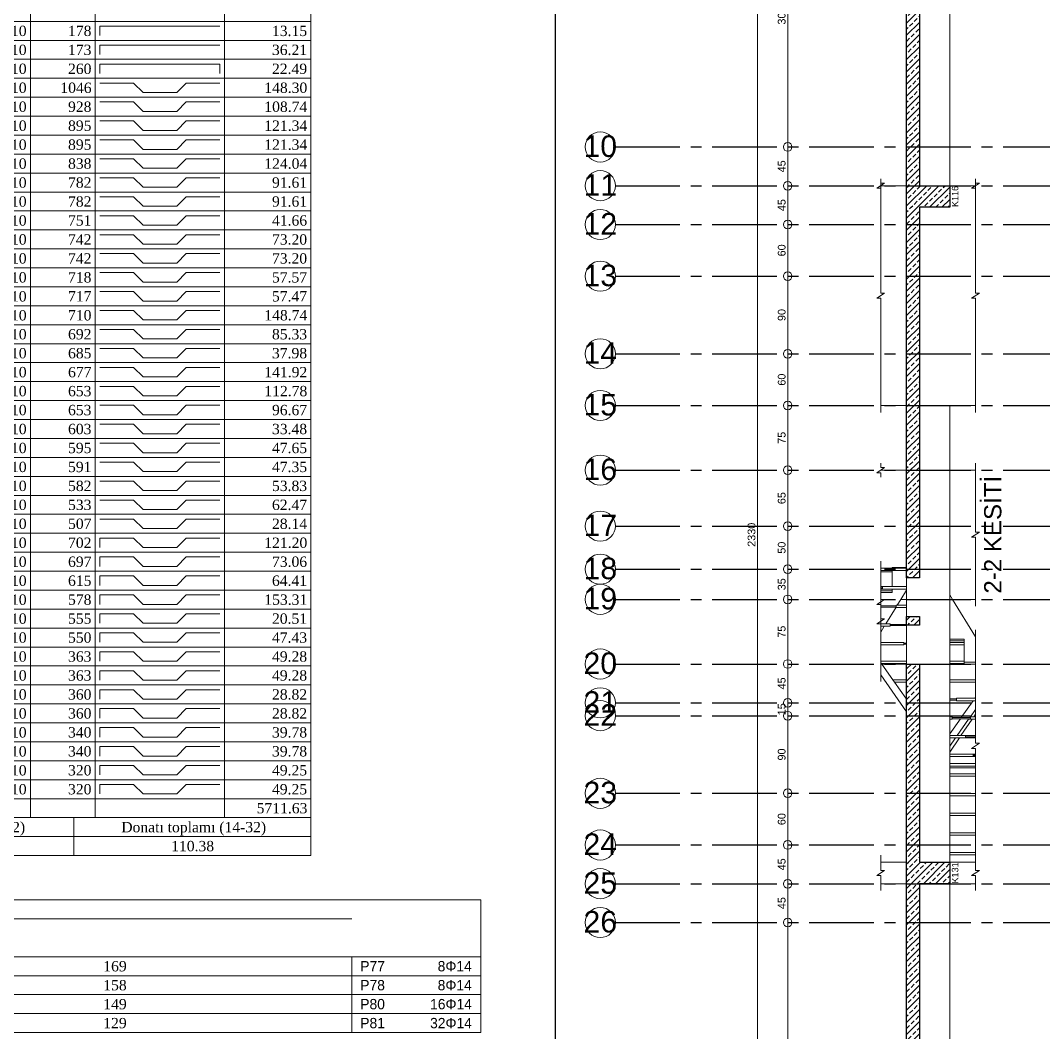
# Model space of a CAD drawing. Header units: millimetres. Extents: x 2232 to 85269, y -3593 to 5869.
# Drawn here: x 49187 to 50374, y 3520 to 4695 of the extents above; entities that cross this region are included whole.
import ezdxf

# ---------------------------------------------------------------- set-up
doc = ezdxf.new("R2010")
doc.units = ezdxf.units.MM
doc.linetypes.add('CENTER2', pattern=[112.5, 75, -12.5, 12.5, -12.5])
doc.linetypes.add('DASHDOT2', pattern=[12.7, 6.35, -3.175, 0, -3.175])
doc.layers.add('aks', color=251, linetype='DASHDOT2', lineweight=35)
for name, color, linetype in [('Donatı Metraj Tablosu', 7, 'Continuous'), ('Standart', 7, 'Continuous'), ('Ölçülendirme', 7, 'Continuous')]:
    doc.layers.add(name, color=color, linetype=linetype)
doc.styles.add('arial_1_18', font='arial.ttf', dxfattribs={"height": 0.2})
doc.styles.add('symbol_1_18', font='symbol.ttf', dxfattribs={"height": 0.2})
doc.styles.add('times new roman_1_18', font='times.ttf', dxfattribs={"height": 0.2})
pattern_1 = [(45, (0, 0), (-7.07107, 7.07107), []), (45, (7.071, 0), (-7.07107, 7.07107), [5, -2.5])]

# ---------------------------------------------------------------- blocks, each defined once
blk = doc.blocks.new('IDE855Entity2558')
at = {"layer": 'Donatı Metraj Tablosu', "color": 1, "linetype": 'Continuous', "lineweight": 5}
for points in [[(4163, 1264), (4163, -584)], [(4238, 1264), (4238, -584)], [(4388, 1264), (4388, -584)], [(4488, 1264), (4488, -628)], [(3938, 340), (4488, 340)], [(4243.5, 334.5), (4382.5, 334.5)], [(4243.5, 334.5), (4243.5, 323.5)], [(3938, 318), (4488, 318)], [(4243.5, 312.5), (4382.5, 312.5)], [(4243.5, 312.5), (4243.5, 301.5)], [(3938, 296), (4488, 296)], [(4243.5, 290.5), (4382.5, 290.5)], [(4243.5, 279.5), (4243.5, 290.5)], [(4382.5, 279.5), (4382.5, 290.5)], [(3938, 274), (4488, 274)], [(4243.5, 268.5), (4282.5, 268.5)], [(4282.5, 268.5), (4293.5, 257.5)], [(4332.5, 257.5), (4343.5, 268.5)], [(4343.5, 268.5), (4382.5, 268.5)], [(3938, 252), (4488, 252)], [(4293.5, 257.5), (4332.5, 257.5)], [(4243.5, 246.5), (4282.5, 246.5)], [(4282.5, 246.5), (4293.5, 235.5)], [(4332.5, 235.5), (4343.5, 246.5)], [(4343.5, 246.5), (4382.5, 246.5)], [(3938, 230), (4488, 230)], [(4293.5, 235.5), (4332.5, 235.5)], [(4243.5, 224.5), (4282.5, 224.5)], [(4282.5, 224.5), (4293.5, 213.5)], [(4332.5, 213.5), (4343.5, 224.5)], [(4343.5, 224.5), (4382.5, 224.5)], [(3938, 208), (4488, 208)], [(4243.5, 202.5), (4282.5, 202.5)], [(4282.5, 202.5), (4293.5, 191.5)], [(4293.5, 213.5), (4332.5, 213.5)], [(4332.5, 191.5), (4343.5, 202.5)], [(4343.5, 202.5), (4382.5, 202.5)], [(4293.5, 191.5), (4332.5, 191.5)], [(3938, 186), (4488, 186)], [(4243.5, 180.5), (4282.5, 180.5)], [(4282.5, 180.5), (4293.5, 169.5)], [(4332.5, 169.5), (4343.5, 180.5)], [(4343.5, 180.5), (4382.5, 180.5)], [(4293.5, 169.5), (4332.5, 169.5)], [(3938, 164), (4488, 164)], [(4243.5, 158.5), (4282.5, 158.5)], [(4282.5, 158.5), (4293.5, 147.5)], [(4332.5, 147.5), (4343.5, 158.5)], [(4343.5, 158.5), (4382.5, 158.5)], [(4293.5, 147.5), (4332.5, 147.5)], [(3938, 142), (4488, 142)], [(4243.5, 136.5), (4282.5, 136.5)], [(4282.5, 136.5), (4293.5, 125.5)], [(4332.5, 125.5), (4343.5, 136.5)], [(4343.5, 136.5), (4382.5, 136.5)], [(3938, 120), (4488, 120)], [(4293.5, 125.5), (4332.5, 125.5)], [(4243.5, 114.5), (4282.5, 114.5)], [(4282.5, 114.5), (4293.5, 103.5)], [(4332.5, 103.5), (4343.5, 114.5)], [(4343.5, 114.5), (4382.5, 114.5)], [(3938, 98), (4488, 98)], [(4293.5, 103.5), (4332.5, 103.5)], [(4243.5, 92.5), (4282.5, 92.5)], [(4282.5, 92.5), (4293.5, 81.5)], [(4332.5, 81.5), (4343.5, 92.5)], [(4343.5, 92.5), (4382.5, 92.5)], [(3938, 76), (4488, 76)], [(4293.5, 81.5), (4332.5, 81.5)], [(4243.5, 70.5), (4282.5, 70.5)], [(4282.5, 70.5), (4293.5, 59.5)], [(4293.5, 59.5), (4332.5, 59.5)], [(4332.5, 59.5), (4343.5, 70.5)], [(4343.5, 70.5), (4382.5, 70.5)], [(3938, 54), (4488, 54)], [(4243.5, 48.5), (4282.5, 48.5)], [(4282.5, 48.5), (4293.5, 37.5)], [(4332.5, 37.5), (4343.5, 48.5)], [(4343.5, 48.5), (4382.5, 48.5)], [(4293.5, 37.5), (4332.5, 37.5)], [(3938, 32), (4488, 32)], [(4243.5, 26.5), (4282.5, 26.5)], [(4282.5, 26.5), (4293.5, 15.5)], [(4332.5, 15.5), (4343.5, 26.5)], [(4343.5, 26.5), (4382.5, 26.5)], [(4293.5, 15.5), (4332.5, 15.5)], [(3938, 10), (4488, 10)], [(4243.5, 4.5), (4282.5, 4.5)], [(4282.5, 4.5), (4293.5, -6.5)], [(4332.5, -6.5), (4343.5, 4.5)], [(4343.5, 4.5), (4382.5, 4.5)], [(4293.5, -6.5), (4332.5, -6.5)], [(3938, -12), (4488, -12)], [(4243.5, -17.5), (4282.5, -17.5)], [(4282.5, -17.5), (4293.5, -28.5)], [(4332.5, -28.5), (4343.5, -17.5)], [(4343.5, -17.5), (4382.5, -17.5)], [(3938, -34), (4488, -34)], [(4293.5, -28.5), (4332.5, -28.5)], [(4243.5, -39.5), (4282.5, -39.5)], [(4282.5, -39.5), (4293.5, -50.5)], [(4332.5, -50.5), (4343.5, -39.5)], [(4343.5, -39.5), (4382.5, -39.5)], [(3938, -56), (4488, -56)], [(4293.5, -50.5), (4332.5, -50.5)], [(4243.5, -61.5), (4282.5, -61.5)], [(4282.5, -61.5), (4293.5, -72.5)], [(4332.5, -72.5), (4343.5, -61.5)], [(4343.5, -61.5), (4382.5, -61.5)], [(3938, -78), (4488, -78)], [(4293.5, -72.5), (4332.5, -72.5)], [(4243.5, -83.5), (4282.5, -83.5)], [(4282.5, -83.5), (4293.5, -94.5)], [(4293.5, -94.5), (4332.5, -94.5)], [(4332.5, -94.5), (4343.5, -83.5)], [(4343.5, -83.5), (4382.5, -83.5)], [(3938, -100), (4488, -100)], [(4243.5, -105.5), (4282.5, -105.5)], [(4282.5, -105.5), (4293.5, -116.5)], [(4332.5, -116.5), (4343.5, -105.5)], [(4343.5, -105.5), (4382.5, -105.5)], [(4293.5, -116.5), (4332.5, -116.5)], [(3938, -122), (4488, -122)], [(4243.5, -127.5), (4282.5, -127.5)], [(4282.5, -127.5), (4293.5, -138.5)], [(4332.5, -138.5), (4343.5, -127.5)], [(4343.5, -127.5), (4382.5, -127.5)], [(4293.5, -138.5), (4332.5, -138.5)], [(3938, -144), (4488, -144)], [(4243.5, -149.5), (4282.5, -149.5)], [(4282.5, -149.5), (4293.5, -160.5)], [(4332.5, -160.5), (4343.5, -149.5)], [(4343.5, -149.5), (4382.5, -149.5)], [(3938, -166), (4488, -166)], [(4293.5, -160.5), (4332.5, -160.5)], [(4243.5, -171.5), (4282.5, -171.5)], [(4282.5, -171.5), (4293.5, -182.5)], [(4332.5, -182.5), (4343.5, -171.5)], [(4343.5, -171.5), (4382.5, -171.5)], [(3938, -188), (4488, -188)], [(4293.5, -182.5), (4332.5, -182.5)], [(4243.5, -193.5), (4282.5, -193.5)], [(4282.5, -193.5), (4293.5, -204.5)], [(4332.5, -204.5), (4343.5, -193.5)], [(4343.5, -193.5), (4382.5, -193.5)], [(3938, -210), (4488, -210)], [(4293.5, -204.5), (4332.5, -204.5)], [(4243.5, -215.5), (4282.5, -215.5)], [(4282.5, -215.5), (4293.5, -226.5)], [(4332.5, -226.5), (4343.5, -215.5)], [(4343.5, -215.5), (4382.5, -215.5)], [(3938, -232), (4488, -232)], [(4293.5, -226.5), (4332.5, -226.5)], [(4243.5, -237.5), (4282.5, -237.5)], [(4282.5, -237.5), (4293.5, -248.5)], [(4293.5, -248.5), (4332.5, -248.5)], [(4332.5, -248.5), (4343.5, -237.5)], [(4343.5, -237.5), (4382.5, -237.5)], [(3938, -254), (4488, -254)], [(4243.5, -259.5), (4282.5, -259.5)], [(4243.5, -259.5), (4243.5, -270.5)], [(4282.5, -259.5), (4293.5, -270.5)], [(4332.5, -270.5), (4343.5, -259.5)], [(4343.5, -259.5), (4382.5, -259.5)], [(4293.5, -270.5), (4332.5, -270.5)], [(3938, -276), (4488, -276)], [(4243.5, -281.5), (4282.5, -281.5)], [(4243.5, -281.5), (4243.5, -292.5)], [(4282.5, -281.5), (4293.5, -292.5)], [(4332.5, -292.5), (4343.5, -281.5)], [(4343.5, -281.5), (4382.5, -281.5)], [(4293.5, -292.5), (4332.5, -292.5)], [(3938, -298), (4488, -298)], [(4243.5, -303.5), (4282.5, -303.5)], [(4243.5, -303.5), (4243.5, -314.5)], [(4282.5, -303.5), (4293.5, -314.5)], [(4332.5, -314.5), (4343.5, -303.5)], [(4343.5, -303.5), (4382.5, -303.5)], [(3938, -320), (4488, -320)], [(4293.5, -314.5), (4332.5, -314.5)], [(4243.5, -325.5), (4282.5, -325.5)], [(4243.5, -325.5), (4243.5, -336.5)], [(4282.5, -325.5), (4293.5, -336.5)], [(4332.5, -336.5), (4343.5, -325.5)], [(4343.5, -325.5), (4382.5, -325.5)], [(3938, -342), (4488, -342)], [(4293.5, -336.5), (4332.5, -336.5)], [(4243.5, -347.5), (4282.5, -347.5)], [(4243.5, -347.5), (4243.5, -358.5)], [(4282.5, -347.5), (4293.5, -358.5)], [(4332.5, -358.5), (4343.5, -347.5)], [(4343.5, -347.5), (4382.5, -347.5)], [(3938, -364), (4488, -364)], [(4293.5, -358.5), (4332.5, -358.5)], [(4243.5, -369.5), (4282.5, -369.5)], [(4243.5, -369.5), (4243.5, -380.5)], [(4282.5, -369.5), (4293.5, -380.5)], [(4332.5, -380.5), (4343.5, -369.5)], [(4343.5, -369.5), (4382.5, -369.5)], [(3938, -386), (4488, -386)], [(4243.5, -391.5), (4282.5, -391.5)], [(4243.5, -391.5), (4243.5, -402.5)], [(4282.5, -391.5), (4293.5, -402.5)], [(4293.5, -380.5), (4332.5, -380.5)], [(4332.5, -402.5), (4343.5, -391.5)], [(4343.5, -391.5), (4382.5, -391.5)], [(4293.5, -402.5), (4332.5, -402.5)], [(3938, -408), (4488, -408)], [(4243.5, -413.5), (4282.5, -413.5)], [(4243.5, -413.5), (4243.5, -424.5)], [(4282.5, -413.5), (4293.5, -424.5)], [(4332.5, -424.5), (4343.5, -413.5)], [(4343.5, -413.5), (4382.5, -413.5)], [(4293.5, -424.5), (4332.5, -424.5)], [(3938, -430), (4488, -430)], [(4243.5, -435.5), (4282.5, -435.5)], [(4243.5, -435.5), (4243.5, -446.5)], [(4282.5, -435.5), (4293.5, -446.5)], [(4332.5, -446.5), (4343.5, -435.5)], [(4343.5, -435.5), (4382.5, -435.5)], [(4293.5, -446.5), (4332.5, -446.5)], [(3938, -452), (4488, -452)], [(4243.5, -457.5), (4282.5, -457.5)], [(4243.5, -457.5), (4243.5, -468.5)], [(4282.5, -457.5), (4293.5, -468.5)], [(4332.5, -468.5), (4343.5, -457.5)], [(4343.5, -457.5), (4382.5, -457.5)], [(3938, -474), (4488, -474)], [(4293.5, -468.5), (4332.5, -468.5)], [(4243.5, -479.5), (4282.5, -479.5)], [(4243.5, -479.5), (4243.5, -490.5)], [(4282.5, -479.5), (4293.5, -490.5)], [(4332.5, -490.5), (4343.5, -479.5)], [(4343.5, -479.5), (4382.5, -479.5)], [(3938, -496), (4488, -496)], [(4293.5, -490.5), (4332.5, -490.5)], [(4243.5, -501.5), (4282.5, -501.5)], [(4243.5, -501.5), (4243.5, -512.5)], [(4282.5, -501.5), (4293.5, -512.5)], [(4332.5, -512.5), (4343.5, -501.5)], [(4343.5, -501.5), (4382.5, -501.5)], [(3938, -518), (4488, -518)], [(4293.5, -512.5), (4332.5, -512.5)], [(4243.5, -523.5), (4282.5, -523.5)], [(4243.5, -523.5), (4243.5, -534.5)], [(4282.5, -523.5), (4293.5, -534.5)], [(4332.5, -534.5), (4343.5, -523.5)], [(4343.5, -523.5), (4382.5, -523.5)], [(3938, -540), (4488, -540)], [(4243.5, -545.5), (4282.5, -545.5)], [(4243.5, -545.5), (4243.5, -556.5)], [(4282.5, -545.5), (4293.5, -556.5)], [(4293.5, -534.5), (4332.5, -534.5)], [(4332.5, -556.5), (4343.5, -545.5)], [(4343.5, -545.5), (4382.5, -545.5)], [(4293.5, -556.5), (4332.5, -556.5)], [(3938, -562), (4488, -562)], [(3938, -584), (4488, -584)], [(4213, -584), (4213, -628)], [(3938, -606), (4488, -606)], [(3938, -628), (4488, -628)]]:
    blk.add_lwpolyline(points, dxfattribs=at)
at = {"layer": 'Donatı Metraj Tablosu', "color": 1, "linetype": 'Continuous', "lineweight": 5, "style": 'times new roman_1_18'}
for s, p in [('10', (4140.2, 323)), ('178', (4206.4, 323)), ('13.15', (4443.1, 323)), ('10', (4140.2, 301)), ('173', (4206.4, 301)), ('36.21', (4443.1, 301)), ('10', (4140.2, 279)), ('260', (4206.4, 279)), ('22.49', (4443.1, 279)), ('10', (4140.2, 257)), ('1046', (4197.5, 257)), ('148.30', (4434.2, 257)), ('10', (4140.2, 235)), ('928', (4206.4, 235)), ('108.74', (4434.2, 235)), ('10', (4140.2, 213)), ('895', (4206.4, 213)), ('121.34', (4434.2, 213)), ('10', (4140.2, 191)), ('895', (4206.4, 191)), ('121.34', (4434.2, 191)), ('10', (4140.2, 169)), ('838', (4206.4, 169)), ('124.04', (4434.2, 169)), ('10', (4140.2, 147)), ('782', (4206.4, 147)), ('91.61', (4443.1, 147)), ('10', (4140.2, 125)), ('782', (4206.4, 125)), ('91.61', (4443.1, 125)), ('10', (4140.2, 103)), ('751', (4206.4, 103)), ('41.66', (4443.1, 103)), ('10', (4140.2, 81)), ('742', (4206.4, 81)), ('73.20', (4443.1, 81)), ('10', (4140.2, 59)), ('742', (4206.4, 59)), ('73.20', (4443.1, 59)), ('10', (4140.2, 37)), ('718', (4206.4, 37)), ('57.57', (4443.1, 37)), ('10', (4140.2, 15)), ('717', (4206.4, 15)), ('57.47', (4443.1, 15)), ('10', (4140.2, -7)), ('710', (4206.4, -7)), ('148.74', (4434.2, -7)), ('10', (4140.2, -29)), ('692', (4206.4, -29)), ('85.33', (4443.1, -29)), ('10', (4140.2, -51)), ('685', (4206.4, -51)), ('37.98', (4443.1, -51)), ('10', (4140.2, -73)), ('677', (4206.4, -73)), ('141.92', (4434.2, -73)), ('10', (4140.2, -95)), ('653', (4206.4, -95)), ('112.78', (4434.2, -95)), ('10', (4140.2, -117)), ('653', (4206.4, -117)), ('96.67', (4443.1, -117)), ('10', (4140.2, -139)), ('603', (4206.4, -139)), ('33.48', (4443.1, -139)), ('10', (4140.2, -161)), ('595', (4206.4, -161)), ('47.65', (4443.1, -161)), ('10', (4140.2, -183)), ('591', (4206.4, -183)), ('47.35', (4443.1, -183)), ('10', (4140.2, -205)), ('582', (4206.4, -205)), ('53.83', (4443.1, -205)), ('10', (4140.2, -227)), ('533', (4206.4, -227)), ('62.47', (4443.1, -227)), ('10', (4140.2, -249)), ('507', (4206.4, -249)), ('28.14', (4443.1, -249)), ('10', (4140.2, -271)), ('702', (4206.4, -271)), ('121.20', (4434.2, -271)), ('10', (4140.2, -293)), ('697', (4206.4, -293)), ('73.06', (4443.1, -293)), ('10', (4140.2, -315)), ('615', (4206.4, -315)), ('64.41', (4443.1, -315)), ('10', (4140.2, -337)), ('578', (4206.4, -337)), ('153.31', (4434.2, -337)), ('10', (4140.2, -359)), ('555', (4206.4, -359)), ('20.51', (4443.1, -359)), ('10', (4140.2, -381)), ('550', (4206.4, -381)), ('47.43', (4443.1, -381)), ('10', (4140.2, -403)), ('363', (4206.4, -403)), ('49.28', (4443.1, -403)), ('10', (4140.2, -425)), ('363', (4206.4, -425)), ('49.28', (4443.1, -425)), ('10', (4140.2, -447)), ('360', (4206.4, -447)), ('28.82', (4443.1, -447)), ('10', (4140.2, -469)), ('360', (4206.4, -469)), ('28.82', (4443.1, -469)), ('10', (4140.2, -491)), ('340', (4206.4, -491)), ('39.78', (4443.1, -491)), ('10', (4140.2, -513)), ('340', (4206.4, -513)), ('39.78', (4443.1, -513)), ('10', (4140.2, -535)), ('320', (4206.4, -535)), ('49.25', (4443.1, -535)), ('10', (4140.2, -557)), ('320', (4206.4, -557)), ('49.25', (4443.1, -557)), ('5711.63', (4425.3, -579)), ('Donatı toplamı (8-12)', (3997.6, -601)), ('Donatı toplamı (14-32)', (4268.2, -601)), ('110.38', (4326.1, -623))]:
    blk.add_text(s, height=12, dxfattribs=at).set_placement(p)
blk = doc.blocks.new('IDE855Entity2559')
at = {"layer": 'Donatı Metraj Tablosu', "color": 1, "linetype": 'Continuous', "lineweight": 5}
for points in [[(4538, 1550), (5288, 1550)], [(5288, 1550), (5288, 1396)], [(4588, 1528), (5138, 1528)], [(4538, 1484), (5288, 1484)], [(5138, 1484), (5138, 1396)], [(4538, 1462), (5288, 1462)], [(4538, 1440), (5288, 1440)], [(4538, 1418), (5288, 1418)], [(4538, 1396), (5288, 1396)]]:
    blk.add_lwpolyline(points, dxfattribs=at)
for s, style, p in [('169', 'times new roman_1_18', (4849.7, 1467)), ('R77', 'symbol_1_18', (5148, 1467)), ('8F14', 'symbol_1_18', (5237.8, 1467)), ('158', 'times new roman_1_18', (4849.7, 1445)), ('R78', 'symbol_1_18', (5148, 1445)), ('8F14', 'symbol_1_18', (5237.8, 1445)), ('149', 'times new roman_1_18', (4849.7, 1423)), ('R80', 'symbol_1_18', (5148, 1423)), ('16F14', 'symbol_1_18', (5229, 1423)), ('129', 'times new roman_1_18', (4849.7, 1401)), ('R81', 'symbol_1_18', (5148, 1401)), ('32F14', 'symbol_1_18', (5229, 1401))]:
    blk.add_text(s, height=12, dxfattribs=dict(at, style=style)).set_placement(p)
blk = doc.blocks.new('IDE382Entity2567')
at = {"layer": 'Standart', "linetype": 'Continuous', "lineweight": -3}
h = blk.add_hatch(dxfattribs=at)
h.set_pattern_fill('ANSI33', color=171, scale=40, style=0)
h.set_pattern_definition(pattern_1)
h.paths.add_polyline_path([(-175, 2175), (-175, 1570), (-190, 1570), (-190, 2175)])
h = blk.add_hatch(dxfattribs=at)
h.set_pattern_fill('ANSI33', color=171, scale=40, style=0)
h.set_pattern_definition(pattern_1)
h.paths.add_polyline_path([(-140, 1570), (-140, 1545), (-190, 1545), (-190, 1570)])
h = blk.add_hatch(dxfattribs=at)
h.set_pattern_fill('ANSI33', color=171, scale=40, style=0)
h.set_pattern_definition(pattern_1)
h.paths.add_polyline_path([(-175, 1545), (-175, 1115), (-190, 1115), (-190, 1545)])
h = blk.add_hatch(dxfattribs=at)
h.set_pattern_fill('ANSI33', color=171, scale=40, style=0)
h.set_pattern_definition(pattern_1)
h.paths.add_polyline_path([(-175, 1070), (-175, 1060), (-190, 1060), (-190, 1070)])
h = blk.add_hatch(dxfattribs=at)
h.set_pattern_fill('ANSI33', color=171, scale=40, style=0)
h.set_pattern_definition(pattern_1)
h.paths.add_polyline_path([(-175, 1015), (-175, 785), (-190, 785), (-190, 1015)])
h = blk.add_hatch(dxfattribs=at)
h.set_pattern_fill('ANSI33', color=171, scale=40, style=0)
h.set_pattern_definition(pattern_1)
h.paths.add_polyline_path([(-140, 785), (-140, 760), (-190, 760), (-190, 785)])
h = blk.add_hatch(dxfattribs=at)
h.set_pattern_fill('ANSI33', color=171, scale=40, style=0)
h.set_pattern_definition(pattern_1)
h.paths.add_polyline_path([(-175, 760), (-175, 155), (-190, 155), (-190, 760)])
at = {"layer": 'Standart', "color": 159, "linetype": 'Continuous', "lineweight": -3}
for points in [[(-175, 2175), (-175, 1570)], [(-190, 1570), (-190, 1920)], [(-190, 1315), (-190, 1570)], [(-175, 1570), (-140, 1570)], [(-140, 1570), (-140, 1545)], [(-175, 1545), (-175, 1115)], [(-140, 1545), (-175, 1545)], [(-190, 1240), (-190, 1315)], [(-190, 1127), (-190, 1240)], [(-190, 1126.4), (-190, 1127)], [(-190, 1123.6), (-190, 1126.4)], [(-190, 1115), (-190, 1123.6)], [(-175, 1115), (-190, 1115)], [(-190, 1070), (-175, 1070)], [(-190, 1060.9), (-190, 1070)], [(-175, 1070), (-175, 1060)], [(-190, 1060), (-190, 1060.9)], [(-175, 1060), (-190, 1060)], [(-190, 1015), (-175, 1015)], [(-190, 996.8), (-190, 1015)], [(-175, 1015), (-175, 785)], [(-190, 994), (-190, 996.8)], [(-190, 975.2), (-190, 994)], [(-190, 973.8), (-190, 975.2)], [(-190, 959.4), (-190, 973.8)], [(-190, 785), (-190, 959.4)], [(-190, 760), (-190, 785)], [(-175, 785), (-140, 785)], [(-140, 785), (-140, 760)], [(-190, 410), (-190, 760)], [(-140, 760), (-175, 760)], [(-175, 760), (-175, 155)]]:
    blk.add_lwpolyline(points, dxfattribs=at)
at = {"layer": 'Standart', "color": 163, "linetype": 'Continuous', "lineweight": 5}
for points in [[(-140, 1570), (-140, 1920)], [(-190, 1570), (-220, 1570)], [(-110, 1570), (-140, 1570)], [(-190, 1315), (-220, 1315)], [(-110, 1315), (-140, 1315)], [(-140, 1240), (-140, 1315)], [(-190, 1240), (-220, 1240)], [(-110, 1240), (-140, 1240)], [(-140, 1095.3), (-140, 1240)], [(-206.7, 1126.4), (-220, 1126.4)], [(-206.7, 1123.6), (-220, 1123.6)], [(-206.7, 1121.9), (-220, 1121.9)], [(-190, 1127), (-206.7, 1127)], [(-206.7, 1126.4), (-206.7, 1127)], [(-190, 1126.4), (-206.7, 1126.4)], [(-190, 1123.6), (-206.7, 1123.6)], [(-206.7, 1121.9), (-206.7, 1123.6)], [(-206.7, 1104.8), (-206.7, 1121.9)], [(-218, 1104.8), (-220, 1104.8)], [(-218, 1104.1), (-218, 1104.8)], [(-206.7, 1104.8), (-218, 1104.8)], [(-190, 1104.8), (-206.7, 1104.8)], [(-190, 1104.8), (-190, 1115)], [(-190, 1102), (-190, 1104.8)], [(-218, 1104.1), (-220, 1104.1)], [(-218, 1102.7), (-220, 1102.7)], [(-218, 1102), (-220, 1102)], [(-206.7, 1100), (-220, 1100)], [(-206.7, 1098), (-220, 1098)], [(-218, 1102.7), (-218, 1104.1)], [(-218, 1102), (-218, 1102.7)], [(-206.7, 1102), (-218, 1102)], [(-206.7, 1100), (-206.7, 1102)], [(-190, 1102), (-206.7, 1102)], [(-206.7, 1098), (-206.7, 1100)], [(-196.6, 1090), (-190, 1100.7)], [(-190, 1100.7), (-190, 1102)], [(-190, 1090), (-190, 1100.7)], [(-140, 1044), (-140, 1095.3)], [(-136.7, 1090), (-140, 1095.3)], [(-202, 1082.5), (-220, 1082.5)], [(-202.1, 1081.1), (-220, 1081.1)], [(-214.1, 1061.6), (-202.1, 1081.1)], [(-202, 1081.1), (-202.1, 1081.1)], [(-202, 1082.5), (-202, 1083.2)], [(-200.8, 1083.2), (-202, 1083.2)], [(-202, 1081.1), (-202, 1082.5)], [(-202, 1080.4), (-202, 1081.1)], [(-200.8, 1083.2), (-196.6, 1090)], [(-190, 1083.2), (-200.8, 1083.2)], [(-190, 1090), (-196.6, 1090)], [(-190, 1083.2), (-190, 1090)], [(-190, 1080.4), (-190, 1083.2)], [(-110, 1090), (-136.7, 1090)], [(-110, 1046.7), (-136.7, 1090)], [(-190, 1080.4), (-202, 1080.4)], [(-190, 1070), (-190, 1080.4)], [(-214.1, 1061.6), (-220, 1061.6)], [(-220, 1052.1), (-215.9, 1058.8)], [(-215.9, 1058.8), (-220, 1058.8)], [(-209, 1058.8), (-215.9, 1058.8)], [(-209, 1061.6), (-214.1, 1061.6)], [(-209, 1060.9), (-209, 1061.6)], [(-190, 1060.9), (-209, 1060.9)], [(-209, 1059.5), (-209, 1060.9)], [(-190, 1059.5), (-209, 1059.5)], [(-209, 1058.8), (-209, 1059.5)], [(-190, 1059.5), (-190, 1060)], [(-190, 1039.3), (-190, 1059.5)], [(-193.3, 1040), (-220, 1040)], [(-193.3, 1037.2), (-220, 1037.2)], [(-193.3, 1039.3), (-193.3, 1040)], [(-190, 1039.3), (-193.3, 1039.3)], [(-193.3, 1037.9), (-193.3, 1039.3)], [(-190, 1037.9), (-193.3, 1037.9)], [(-193.3, 1037.2), (-193.3, 1037.9)], [(-190, 1037.9), (-190, 1039.3)], [(-190, 1018.4), (-190, 1037.9)], [(-140, 1044), (-123.3, 1044)], [(-140, 1042), (-140, 1044)], [(-123.3, 1042), (-140, 1042)], [(-140, 1040), (-140, 1042)], [(-123.3, 1040), (-140, 1040)], [(-140, 1037.2), (-140, 1040)], [(-123.3, 1037.2), (-140, 1037.2)], [(-140, 1018.4), (-140, 1037.2)], [(-123.3, 1042), (-123.3, 1044)], [(-123.3, 1040), (-123.3, 1042)], [(-123.3, 1037.2), (-123.3, 1040)], [(-123.3, 1018.4), (-123.3, 1037.2)], [(-190, 1018.4), (-220, 1018.4)], [(-219, 1015.6), (-220, 1017)], [(-190, 1015.6), (-219, 1015.6)], [(-218.6, 1015), (-219, 1015.6)], [(-190, 1015), (-218.6, 1015)], [(-206, 996.8), (-218.6, 1015)], [(-190, 1015.6), (-190, 1018.4)], [(-190, 1015), (-190, 1015.6)], [(-123.3, 1018.4), (-140, 1018.4)], [(-140, 1015.6), (-140, 1018.4)], [(-123.3, 1015.6), (-140, 1015.6)], [(-140, 1015), (-140, 1015.6)], [(-123.3, 1015), (-140, 1015)], [(-140, 996.8), (-140, 1015)], [(-123.3, 1017), (-123.3, 1018.4)], [(-110, 1017), (-123.3, 1017)], [(-123.3, 1015.6), (-123.3, 1017)], [(-123.3, 1015), (-123.3, 1015.6)], [(-110, 1015), (-123.3, 1015)], [(-190, 959.4), (-220, 1002.6)], [(-190, 996.8), (-206, 996.8)], [(-204, 994), (-206, 996.8)], [(-190, 994), (-204, 994)], [(-191, 975.2), (-204, 994)], [(-110, 996.8), (-140, 996.8)], [(-140, 994), (-140, 996.8)], [(-110, 994), (-140, 994)], [(-140, 974.5), (-140, 994)], [(-190, 975.2), (-191, 975.2)], [(-190, 973.8), (-191, 975.2)], [(-132, 974.5), (-140, 974.5)], [(-140, 973.1), (-140, 974.5)], [(-132, 974.5), (-132, 975.2)], [(-110.7, 975.2), (-132, 975.2)], [(-132, 973.1), (-132, 974.5)], [(-110.7, 975.2), (-110, 976.3)], [(-110, 975.2), (-110.7, 975.2)], [(-132, 973.1), (-140, 973.1)], [(-140, 953.6), (-140, 973.1)], [(-132, 972.4), (-132, 973.1)], [(-112.7, 972.4), (-132, 972.4)], [(-126.5, 952.9), (-112.7, 972.4)], [(-116, 953.6), (-110, 962.1)], [(-110, 972.4), (-112.7, 972.4)], [(-137.3, 953.6), (-140, 953.6)], [(-140, 950.8), (-140, 953.6)], [(-140, 933.8), (-127.5, 951.5)], [(-137.3, 950.8), (-140, 950.8)], [(-140, 933.8), (-140, 950.8)], [(-137.3, 952.9), (-137.3, 953.6)], [(-137.3, 951.5), (-137.3, 952.9)], [(-126.5, 952.9), (-137.3, 952.9)], [(-137.3, 950.8), (-137.3, 951.5)], [(-127.5, 951.5), (-137.3, 951.5)], [(-131.2, 932), (-118, 950.8)], [(-117.5, 951.5), (-127.5, 951.5)], [(-126.9, 932), (-114, 950.8)], [(-116.5, 952.9), (-126.5, 952.9)], [(-118, 950.8), (-117.5, 951.5)], [(-116, 950.8), (-118, 950.8)], [(-116, 951.5), (-117.5, 951.5)], [(-116.5, 952.9), (-116, 953.6)], [(-116, 952.9), (-116.5, 952.9)], [(-116, 952.9), (-116, 953.6)], [(-112.1, 953.6), (-116, 953.6)], [(-116, 951.5), (-116, 952.9)], [(-116, 950.8), (-116, 951.5)], [(-114, 950.8), (-116, 950.8)], [(-110, 950.8), (-114, 950.8)], [(-112.1, 953.6), (-110, 956.7)], [(-110, 953.6), (-112.1, 953.6)], [(-140, 932), (-140, 933.8)], [(-140, 929.2), (-140, 932)], [(-131.2, 932), (-140, 932)], [(-140, 919.6), (-133.2, 929.2)], [(-140, 912.8), (-128.8, 929.2)], [(-140, 919.6), (-140, 929.2)], [(-133.2, 929.2), (-140, 929.2)], [(-128.8, 929.2), (-133.2, 929.2)], [(-126.9, 932), (-131.2, 932)], [(-121.7, 929.2), (-128.8, 929.2)], [(-121.7, 932), (-126.9, 932)], [(-110, 932), (-121.7, 932)], [(-121.7, 931.3), (-121.7, 932)], [(-110, 931.3), (-121.7, 931.3)], [(-121.7, 929.9), (-121.7, 931.3)], [(-110, 929.9), (-121.7, 929.9)], [(-121.7, 929.2), (-121.7, 929.9)], [(-110, 929.2), (-121.7, 929.2)], [(-140, 912.8), (-140, 919.6)], [(-140, 910.4), (-140, 912.8)], [(-112.7, 910.4), (-140, 910.4)], [(-140, 907.6), (-140, 910.4)], [(-112.7, 907.6), (-140, 907.6)], [(-140, 899.4), (-140, 907.6)], [(-110, 910.4), (-112.7, 910.4)], [(-112.7, 909.7), (-112.7, 910.4)], [(-110, 909.7), (-112.7, 909.7)], [(-112.7, 908.3), (-112.7, 909.7)], [(-110, 908.3), (-112.7, 908.3)], [(-112.7, 907.6), (-112.7, 908.3)], [(-110, 907.6), (-112.7, 907.6)], [(-110, 899.4), (-140, 899.4)], [(-140, 896.6), (-140, 899.4)], [(-110, 896.6), (-140, 896.6)], [(-140, 894.6), (-140, 896.6)], [(-110, 894.6), (-140, 894.6)], [(-140, 887.6), (-140, 894.6)], [(-110, 887.6), (-140, 887.6)], [(-140, 884.8), (-140, 887.6)], [(-110, 884.8), (-140, 884.8)], [(-140, 864.8), (-140, 884.8)], [(-110, 864.8), (-140, 864.8)], [(-140, 862), (-140, 864.8)], [(-110, 862), (-140, 862)], [(-140, 842), (-140, 862)], [(-110, 842), (-140, 842)], [(-140, 839.2), (-140, 842)], [(-110, 839.2), (-140, 839.2)], [(-140, 819.2), (-140, 839.2)], [(-110, 819.2), (-140, 819.2)], [(-140, 816.4), (-140, 819.2)], [(-110, 816.4), (-140, 816.4)], [(-140, 796.4), (-140, 816.4)], [(-110, 796.4), (-140, 796.4)], [(-140, 793.6), (-140, 796.4)], [(-190, 785), (-220, 785)], [(-140, 785), (-140, 793.6)], [(-110, 793.6), (-140, 793.6)], [(-110, 785), (-140, 785)], [(-190, 760), (-220, 760)], [(-140, 410), (-140, 760)], [(-110, 760), (-140, 760)]]:
    blk.add_lwpolyline(points, dxfattribs=at)
at = {"layer": 'Standart', "color": 1, "linetype": 'Continuous', "lineweight": 5}
for points in [[(-224.5, 1567), (-215.5, 1573)], [(-220, 1573), (-220, 1578)], [(-220, 1445.5), (-220, 1578)], [(-215.5, 1573), (-220, 1573)], [(-114.5, 1567), (-105.5, 1573)], [(-110, 1573), (-110, 1578)], [(-110, 1445.5), (-110, 1578)], [(-105.5, 1573), (-110, 1573)], [(-220, 1567), (-224.5, 1567)], [(-220, 1562), (-220, 1567)], [(-110, 1567), (-114.5, 1567)], [(-110, 1562), (-110, 1567)], [(-224.5, 1439.5), (-215.5, 1445.5)], [(-220, 1439.5), (-224.5, 1439.5)], [(-215.5, 1445.5), (-220, 1445.5)], [(-220, 1307), (-220, 1439.5)], [(-114.5, 1439.5), (-105.5, 1445.5)], [(-110, 1439.5), (-114.5, 1439.5)], [(-105.5, 1445.5), (-110, 1445.5)], [(-110, 1307), (-110, 1439.5)], [(-220, 1243), (-220, 1248)], [(-110, 1168), (-110, 1248)], [(-224.5, 1237), (-215.5, 1243)], [(-220, 1237), (-224.5, 1237)], [(-215.5, 1243), (-220, 1243)], [(-220, 1232), (-220, 1237)], [(-114.5, 1162), (-105.5, 1168)], [(-105.5, 1168), (-110, 1168)], [(-110, 1162), (-114.5, 1162)], [(-110, 1082), (-110, 1162)], [(-220, 1067.5), (-220, 1134.4)], [(-220, 1090), (-220, 1129.9)], [(-224.5, 1084), (-215.5, 1090)], [(-220, 1084), (-224.5, 1084)], [(-215.5, 1090), (-220, 1090)], [(-220, 1044.1), (-220, 1084)], [(-224.5, 1061.5), (-215.5, 1067.5)], [(-220, 1061.5), (-224.5, 1061.5)], [(-215.5, 1067.5), (-220, 1067.5)], [(-220, 994.6), (-220, 1061.5)], [(-110, 923.1), (-110, 1054.7)], [(-114.5, 917.1), (-105.5, 923.1)], [(-110, 917.1), (-114.5, 917.1)], [(-105.5, 923.1), (-110, 923.1)], [(-110, 785.6), (-110, 917.1)], [(-220, 775.5), (-220, 793)], [(-110, 775.5), (-110, 793)], [(-224.5, 769.5), (-215.5, 775.5)], [(-215.5, 775.5), (-220, 775.5)], [(-114.5, 769.5), (-105.5, 775.5)], [(-105.5, 775.5), (-110, 775.5)], [(-220, 769.5), (-224.5, 769.5)], [(-220, 752), (-220, 769.5)], [(-110, 769.5), (-114.5, 769.5)], [(-110, 752), (-110, 769.5)]]:
    blk.add_lwpolyline(points, dxfattribs=at)
at = {"layer": 'Standart', "color": 250, "linetype": 'Continuous', "lineweight": 5, "style": 'arial_1_18'}
for s, p in [('K116', (-130, 1545.3)), ('K131', (-130, 760.3))]:
    blk.add_text(s, height=7.5, rotation=90, dxfattribs=at).set_placement(p)
at = {"layer": 'Standart', "color": 166, "linetype": 'Continuous', "lineweight": 5, "style": 'arial_1_18'}
blk.add_text('2-2 KESİTİ', height=20, rotation=90, dxfattribs=at).set_placement((-80, 1096.7))
blk = doc.blocks.new('IDE382Entity3067')
at = {"layer": 'aks', "color": 251, "linetype": 'CENTER2', "lineweight": -3}
blk.add_lwpolyline([(-528, 1175), (0, 1175)], dxfattribs=at)
blk = doc.blocks.new('IDE382Entity3070')
at = {"layer": 'aks', "color": 30, "linetype": 'Continuous', "lineweight": 5}
blk.add_circle((-545.5, 1175), 17.5, dxfattribs=at)
blk = doc.blocks.new('IDE382Entity3071')
at = {"layer": 'aks', "color": 1, "linetype": 'Continuous', "lineweight": 5, "style": 'arial_1_18'}
blk.add_text('17', height=25, dxfattribs=at).set_placement((-564.9, 1163.4))
blk = doc.blocks.new('IDE382Entity3215')
at = {"layer": 'aks', "color": 251, "linetype": 'CENTER2', "lineweight": -3}
blk.add_lwpolyline([(-528, 1615), (0, 1615)], dxfattribs=at)
blk = doc.blocks.new('IDE382Entity3218')
at = {"layer": 'aks', "color": 30, "linetype": 'Continuous', "lineweight": 5}
blk.add_circle((-545.5, 1615), 17.5, dxfattribs=at)
blk = doc.blocks.new('IDE382Entity3219')
at = {"layer": 'aks', "color": 1, "linetype": 'Continuous', "lineweight": 5, "style": 'arial_1_18'}
blk.add_text('10', height=25, dxfattribs=at).set_placement((-564.9, 1603.4))
blk = doc.blocks.new('IDE382Entity3222')
at = {"layer": 'aks', "color": 251, "linetype": 'CENTER2', "lineweight": -3}
blk.add_lwpolyline([(-528, 1465), (0, 1465)], dxfattribs=at)
blk = doc.blocks.new('IDE382Entity3225')
at = {"layer": 'aks', "color": 30, "linetype": 'Continuous', "lineweight": 5}
blk.add_circle((-545.5, 1465), 17.5, dxfattribs=at)
blk = doc.blocks.new('IDE382Entity3226')
at = {"layer": 'aks', "color": 1, "linetype": 'Continuous', "lineweight": 5, "style": 'arial_1_18'}
blk.add_text('13', height=25, dxfattribs=at).set_placement((-564.9, 1453.4))
blk = doc.blocks.new('IDE382Entity3229')
at = {"layer": 'aks', "color": 251, "linetype": 'CENTER2', "lineweight": -3}
blk.add_lwpolyline([(-528, 1570), (0, 1570)], dxfattribs=at)
blk = doc.blocks.new('IDE382Entity3232')
at = {"layer": 'aks', "color": 30, "linetype": 'Continuous', "lineweight": 5}
blk.add_circle((-545.5, 1570), 17.5, dxfattribs=at)
blk = doc.blocks.new('IDE382Entity3233')
at = {"layer": 'aks', "color": 1, "linetype": 'Continuous', "lineweight": 5, "style": 'arial_1_18'}
blk.add_text('11', height=25, dxfattribs=at).set_placement((-564.9, 1558.4))
blk = doc.blocks.new('IDE382Entity3236')
at = {"layer": 'aks', "color": 251, "linetype": 'CENTER2', "lineweight": -3}
blk.add_lwpolyline([(-528, 1315), (0, 1315)], dxfattribs=at)
blk = doc.blocks.new('IDE382Entity3239')
at = {"layer": 'aks', "color": 30, "linetype": 'Continuous', "lineweight": 5}
blk.add_circle((-545.5, 1315), 17.5, dxfattribs=at)
blk = doc.blocks.new('IDE382Entity3240')
at = {"layer": 'aks', "color": 1, "linetype": 'Continuous', "lineweight": 5, "style": 'arial_1_18'}
blk.add_text('15', height=25, dxfattribs=at).set_placement((-564.9, 1303.4))
blk = doc.blocks.new('IDE382Entity3243')
at = {"layer": 'aks', "color": 251, "linetype": 'CENTER2', "lineweight": -3}
blk.add_lwpolyline([(-528, 1525), (0, 1525)], dxfattribs=at)
blk = doc.blocks.new('IDE382Entity3246')
at = {"layer": 'aks', "color": 30, "linetype": 'Continuous', "lineweight": 5}
blk.add_circle((-545.5, 1525), 17.5, dxfattribs=at)
blk = doc.blocks.new('IDE382Entity3247')
at = {"layer": 'aks', "color": 1, "linetype": 'Continuous', "lineweight": 5, "style": 'arial_1_18'}
blk.add_text('12', height=25, dxfattribs=at).set_placement((-564.9, 1513.4))
blk = doc.blocks.new('IDE382Entity3250')
at = {"layer": 'aks', "color": 251, "linetype": 'CENTER2', "lineweight": -3}
blk.add_lwpolyline([(-528, 1375), (0, 1375)], dxfattribs=at)
blk = doc.blocks.new('IDE382Entity3253')
at = {"layer": 'aks', "color": 30, "linetype": 'Continuous', "lineweight": 5}
blk.add_circle((-545.5, 1375), 17.5, dxfattribs=at)
blk = doc.blocks.new('IDE382Entity3254')
at = {"layer": 'aks', "color": 1, "linetype": 'Continuous', "lineweight": 5, "style": 'arial_1_18'}
blk.add_text('14', height=25, dxfattribs=at).set_placement((-564.9, 1363.4))
blk = doc.blocks.new('IDE382Entity3320')
at = {"layer": 'aks', "color": 251, "linetype": 'CENTER2', "lineweight": -3}
blk.add_lwpolyline([(-528, 805), (0, 805)], dxfattribs=at)
blk = doc.blocks.new('IDE382Entity3323')
at = {"layer": 'aks', "color": 30, "linetype": 'Continuous', "lineweight": 5}
blk.add_circle((-545.5, 805), 17.5, dxfattribs=at)
blk = doc.blocks.new('IDE382Entity3324')
at = {"layer": 'aks', "color": 1, "linetype": 'Continuous', "lineweight": 5, "style": 'arial_1_18'}
blk.add_text('24', height=25, dxfattribs=at).set_placement((-564.9, 793.4))
blk = doc.blocks.new('IDE382Entity3327')
at = {"layer": 'aks', "color": 251, "linetype": 'CENTER2', "lineweight": -3}
blk.add_lwpolyline([(-528, 955), (0, 955)], dxfattribs=at)
blk = doc.blocks.new('IDE382Entity3330')
at = {"layer": 'aks', "color": 30, "linetype": 'Continuous', "lineweight": 5}
blk.add_circle((-545.5, 955), 17.5, dxfattribs=at)
blk = doc.blocks.new('IDE382Entity3331')
at = {"layer": 'aks', "color": 1, "linetype": 'Continuous', "lineweight": 5, "style": 'arial_1_18'}
blk.add_text('22', height=25, dxfattribs=at).set_placement((-564.9, 943.4))
blk = doc.blocks.new('IDE382Entity3348')
at = {"layer": 'aks', "color": 251, "linetype": 'CENTER2', "lineweight": -3}
blk.add_lwpolyline([(-528, 760), (0, 760)], dxfattribs=at)
blk = doc.blocks.new('IDE382Entity3351')
at = {"layer": 'aks', "color": 30, "linetype": 'Continuous', "lineweight": 5}
blk.add_circle((-545.5, 760), 17.5, dxfattribs=at)
blk = doc.blocks.new('IDE382Entity3352')
at = {"layer": 'aks', "color": 1, "linetype": 'Continuous', "lineweight": 5, "style": 'arial_1_18'}
blk.add_text('25', height=25, dxfattribs=at).set_placement((-564.9, 748.4))
blk = doc.blocks.new('IDE382Entity3355')
at = {"layer": 'aks', "color": 251, "linetype": 'CENTER2', "lineweight": -3}
blk.add_lwpolyline([(-528, 1015), (0, 1015)], dxfattribs=at)
blk = doc.blocks.new('IDE382Entity3358')
at = {"layer": 'aks', "color": 30, "linetype": 'Continuous', "lineweight": 5}
blk.add_circle((-545.5, 1015), 17.5, dxfattribs=at)
blk = doc.blocks.new('IDE382Entity3359')
at = {"layer": 'aks', "color": 1, "linetype": 'Continuous', "lineweight": 5, "style": 'arial_1_18'}
blk.add_text('20', height=25, dxfattribs=at).set_placement((-564.9, 1003.4))
blk = doc.blocks.new('IDE382Entity3362')
at = {"layer": 'aks', "color": 251, "linetype": 'CENTER2', "lineweight": -3}
blk.add_lwpolyline([(-528, 1125), (0, 1125)], dxfattribs=at)
blk = doc.blocks.new('IDE382Entity3365')
at = {"layer": 'aks', "color": 30, "linetype": 'Continuous', "lineweight": 5}
blk.add_circle((-545.5, 1125), 17.5, dxfattribs=at)
blk = doc.blocks.new('IDE382Entity3366')
at = {"layer": 'aks', "color": 1, "linetype": 'Continuous', "lineweight": 5, "style": 'arial_1_18'}
blk.add_text('18', height=25, dxfattribs=at).set_placement((-564.9, 1113.4))
blk = doc.blocks.new('IDE382Entity3369')
at = {"layer": 'aks', "color": 251, "linetype": 'CENTER2', "lineweight": -3}
blk.add_lwpolyline([(-528, 970), (0, 970)], dxfattribs=at)
blk = doc.blocks.new('IDE382Entity3372')
at = {"layer": 'aks', "color": 30, "linetype": 'Continuous', "lineweight": 5}
blk.add_circle((-545.5, 970), 17.5, dxfattribs=at)
blk = doc.blocks.new('IDE382Entity3373')
at = {"layer": 'aks', "color": 1, "linetype": 'Continuous', "lineweight": 5, "style": 'arial_1_18'}
blk.add_text('21', height=25, dxfattribs=at).set_placement((-564.9, 958.4))
blk = doc.blocks.new('IDE382Entity3376')
at = {"layer": 'aks', "color": 251, "linetype": 'CENTER2', "lineweight": -3}
blk.add_lwpolyline([(-528, 715), (0, 715)], dxfattribs=at)
blk = doc.blocks.new('IDE382Entity3379')
at = {"layer": 'aks', "color": 30, "linetype": 'Continuous', "lineweight": 5}
blk.add_circle((-545.5, 715), 17.5, dxfattribs=at)
blk = doc.blocks.new('IDE382Entity3380')
at = {"layer": 'aks', "color": 1, "linetype": 'Continuous', "lineweight": 5, "style": 'arial_1_18'}
blk.add_text('26', height=25, dxfattribs=at).set_placement((-564.9, 703.4))
blk = doc.blocks.new('IDE382Entity3383')
at = {"layer": 'aks', "color": 251, "linetype": 'CENTER2', "lineweight": -3}
blk.add_lwpolyline([(-528, 865), (0, 865)], dxfattribs=at)
blk = doc.blocks.new('IDE382Entity3386')
at = {"layer": 'aks', "color": 30, "linetype": 'Continuous', "lineweight": 5}
blk.add_circle((-545.5, 865), 17.5, dxfattribs=at)
blk = doc.blocks.new('IDE382Entity3387')
at = {"layer": 'aks', "color": 1, "linetype": 'Continuous', "lineweight": 5, "style": 'arial_1_18'}
blk.add_text('23', height=25, dxfattribs=at).set_placement((-564.9, 853.4))
blk = doc.blocks.new('IDE382Entity3390')
at = {"layer": 'aks', "color": 251, "linetype": 'CENTER2', "lineweight": -3}
blk.add_lwpolyline([(-528, 1090), (0, 1090)], dxfattribs=at)
blk = doc.blocks.new('IDE382Entity3393')
at = {"layer": 'aks', "color": 30, "linetype": 'Continuous', "lineweight": 5}
blk.add_circle((-545.5, 1090), 17.5, dxfattribs=at)
blk = doc.blocks.new('IDE382Entity3394')
at = {"layer": 'aks', "color": 1, "linetype": 'Continuous', "lineweight": 5, "style": 'arial_1_18'}
blk.add_text('19', height=25, dxfattribs=at).set_placement((-564.9, 1078.4))
blk = doc.blocks.new('IDE382Entity3397')
at = {"layer": 'aks', "color": 251, "linetype": 'CENTER2', "lineweight": -3}
blk.add_lwpolyline([(-528, 1240), (0, 1240)], dxfattribs=at)
blk = doc.blocks.new('IDE382Entity3400')
at = {"layer": 'aks', "color": 30, "linetype": 'Continuous', "lineweight": 5}
blk.add_circle((-545.5, 1240), 17.5, dxfattribs=at)
blk = doc.blocks.new('IDE382Entity3401')
at = {"layer": 'aks', "color": 1, "linetype": 'Continuous', "lineweight": 5, "style": 'arial_1_18'}
blk.add_text('16', height=25, dxfattribs=at).set_placement((-564.9, 1228.4))
blk = doc.blocks.new('IDE382Entity3843')
at = {"layer": 'Ölçülendirme', "color": 1, "linetype": 'Continuous', "lineweight": 5}
for points in [[(-363, -8), (-363, 2338)], [(-328, -8), (-328, 2338)]]:
    blk.add_lwpolyline(points, dxfattribs=at)
for centre in [(-328, 1615), (-328, 1570), (-328, 1525), (-328, 1465), (-328, 1375), (-328, 1315), (-328, 1240), (-328, 1175), (-328, 1125), (-328, 1090), (-328, 1015), (-328, 970), (-328, 955), (-328, 865), (-328, 805), (-328, 760), (-328, 715)]:
    blk.add_circle(centre, 5, dxfattribs=at)
at = {"layer": 'Ölçülendirme', "color": 1, "linetype": 'Continuous', "lineweight": 5, "style": 'arial_1_18'}
for s, p in [('305', (-330.5, 1757)), ('45', (-330.5, 1585.5)), ('45', (-330.5, 1540.5)), ('60', (-330.5, 1488)), ('90', (-330.5, 1413)), ('60', (-330.5, 1338)), ('75', (-330.5, 1270.5)), ('65', (-330.5, 1200.5)), ('2330', (-365.5, 1151)), ('50', (-330.5, 1143)), ('35', (-330.5, 1100.5)), ('75', (-330.5, 1045.5)), ('45', (-330.5, 985.5)), ('15', (-330.5, 955.5)), ('90', (-330.5, 903)), ('60', (-330.5, 828)), ('45', (-330.5, 775.5)), ('45', (-330.5, 730.5))]:
    blk.add_text(s, height=9, rotation=90, dxfattribs=at).set_placement(p)

msp = doc.modelspace()

# ---------------------------------------------------------------- linework, layer by layer
msp.add_line((49807.7, 1368.7), (49807.7, 5868.7))

# ---------------------------------------------------------------- block references
at = {"layer": 'aks'}
for name in ['IDE382Entity3218', 'IDE382Entity3219', 'IDE382Entity3215', 'IDE382Entity3232', 'IDE382Entity3233', 'IDE382Entity3229', 'IDE382Entity3246', 'IDE382Entity3247', 'IDE382Entity3243', 'IDE382Entity3225', 'IDE382Entity3226', 'IDE382Entity3222', 'IDE382Entity3253', 'IDE382Entity3254', 'IDE382Entity3250', 'IDE382Entity3239', 'IDE382Entity3240', 'IDE382Entity3236', 'IDE382Entity3400', 'IDE382Entity3401', 'IDE382Entity3397', 'IDE382Entity3070', 'IDE382Entity3071', 'IDE382Entity3067', 'IDE382Entity3365', 'IDE382Entity3366', 'IDE382Entity3362', 'IDE382Entity3393', 'IDE382Entity3394', 'IDE382Entity3390', 'IDE382Entity3359', 'IDE382Entity3358', 'IDE382Entity3355', 'IDE382Entity3372', 'IDE382Entity3373', 'IDE382Entity3331', 'IDE382Entity3330', 'IDE382Entity3369', 'IDE382Entity3327', 'IDE382Entity3387', 'IDE382Entity3386', 'IDE382Entity3383', 'IDE382Entity3323', 'IDE382Entity3324', 'IDE382Entity3320', 'IDE382Entity3352', 'IDE382Entity3351', 'IDE382Entity3348', 'IDE382Entity3380', 'IDE382Entity3379', 'IDE382Entity3376']:
    msp.add_blockref(name, (50405.2, 2932.9), dxfattribs=at)
at = {"layer": 'Standart'}
for name, p in [('IDE855Entity2558', (45035.6, 4353.6)), ('IDE382Entity3843', (50405.2, 2932.9)), ('IDE382Entity2567', (50405.2, 2932.9)), ('IDE855Entity2559', (44433.2, 2124.2))]:
    msp.add_blockref(name, p, dxfattribs=at)

doc.saveas('drawing.dxf')
